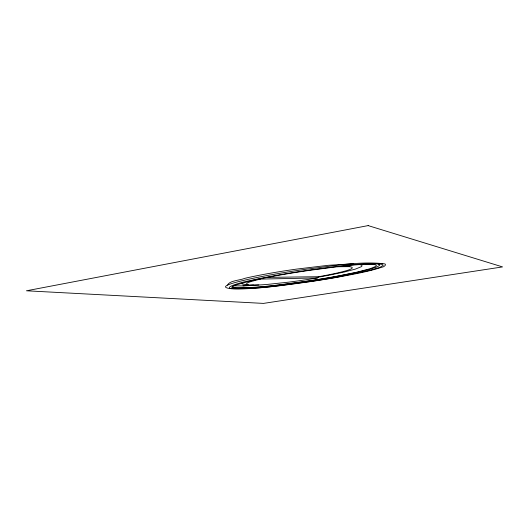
<?xml version="1.0" encoding="UTF-8"?>
<svg xmlns="http://www.w3.org/2000/svg" width="529" height="529" viewBox="0 0 529 529"><rect width="100%" height="100%" fill="white"/><g stroke="black" fill="none" stroke-linecap="round" stroke-linejoin="round"><path stroke-width="0.79" d="M340.279 266.431L344.749 266.351A22.416 2.718 -6.4 0 1 348.796 266.537C363.357 268.348 327.577 274.994 326.915 275.153A102.765 13.172 -5.8 0 1 318.557 276.707L317.44 277.93A113.404 14.574 -5.8 0 1 299.235 280.734L297.9 280.925A94.46 11.869 -5.8 0 1 288.629 282.149L267.601 284.39A35.066 4.087 -5.9 0 1 258.853 284.986L249.569 285.038A18.131 2.076 -5.8 0 1 248.253 284.906C241.746 283.167 256.135 280.39 257.12 279.901A69.147 7.756 -6.2 0 1 260.526 279.087L260.546 278.723M241.488 283.167L241.806 283.749M247.962 284.86L242.976 285.726L253.801 285.144M258.873 284.979L244.041 285.938L233.679 285.799M337.528 266.735L349.914 266.656M244.094 285.515L253.179 285.263M365.248 264.216L369.626 264.189A25.418 3.055 -6.6 0 1 374.902 264.645L376.377 265.327L376.013 266.246L370.465 268.626L357.386 272.058L339.631 275.715A157.602 20.975 -5.7 0 1 301.213 281.983C279.775 284.721 258.245 288.074 236.589 287.71A23.871 2.698 -5.7 0 1 232.932 287.102L232.35 286.573M260.526 279.087L317.44 277.93M267.33 277.381L318.557 276.707M353.365 263.779L328.364 265.3L296.141 269.162A112.029 12.405 -6.3 0 0 256.968 275.728L254.257 276.27A96.602 10.858 -6.2 0 0 244.53 278.406C240.331 280.337 229.097 280.568 227.602 285.118M377.937 263.938C355.614 263.885 333.435 267.244 311.343 270.107A128.448 13.569 -6.5 0 0 294.97 272.567L292.656 272.938A140.245 14.607 -6.5 0 0 274.948 275.959L263.297 278.168A112.3 12.041 -6.4 0 0 252.829 280.37L234.936 285.263L231.861 287.049L231.828 287.604L232.866 288.146A24.387 2.731 -5.7 0 0 234.036 288.384C259.613 289.389 285.078 284.622 310.384 281.494A173.591 23.336 -5.6 0 0 337.317 277.117L370.426 270.246L379.749 267.449L383.208 265.406L382.454 264.526L379.987 264.07A26.093 3.114 -6.6 0 0 377.937 263.938L379.69 264.619L379.465 265.558L376.489 267.125L370.948 268.957L355.382 272.766L331.432 277.381A170.239 22.939 -5.6 0 1 311.356 280.654C285.343 284.205 259.19 288.53 232.866 288.146M382.447 263.554C359.006 262.913 335.684 266.795 312.48 269.651A134.28 14.124 -6.5 0 0 292.689 272.627L290.309 273.01A141.752 14.779 -6.5 0 0 268.692 276.786L261.412 278.201A113.973 12.22 -6.4 0 0 249.853 280.648C244.477 281.494 214.84 289.125 238.189 289.052C262.397 288.444 286.427 284.959 310.371 281.62A180.852 24.473 -5.6 0 0 338.176 277.097C352.717 274.32 367.43 271.932 381.528 267.324C384.233 267.165 388.141 263.621 383.108 263.627C357.736 261.227 332.344 266.252 307.197 269.056A130.121 13.926 -6.4 0 0 287.538 272.012L285.177 272.395A137.104 14.554 -6.4 0 0 263.786 276.158L256.598 277.566A110.779 12.074 -6.3 0 0 245.231 280.02C242.375 280.813 213.352 286.817 231.385 288.728M248.253 284.906L243.618 284.245A21.458 2.493 -5.8 0 1 241.813 283.749M318.16 277.17A122.08 15.936 -5.7 0 0 329.316 275.153L344.154 272.051L355.415 269.102L361.406 266.656L362.107 265.803L361.519 265.115A26.741 3.267 -6.4 0 0 359.508 264.606M368.144 225.599L26.45 290.791L263.468 303.401L502.55 266.914L368.144 225.599"/></g></svg>
